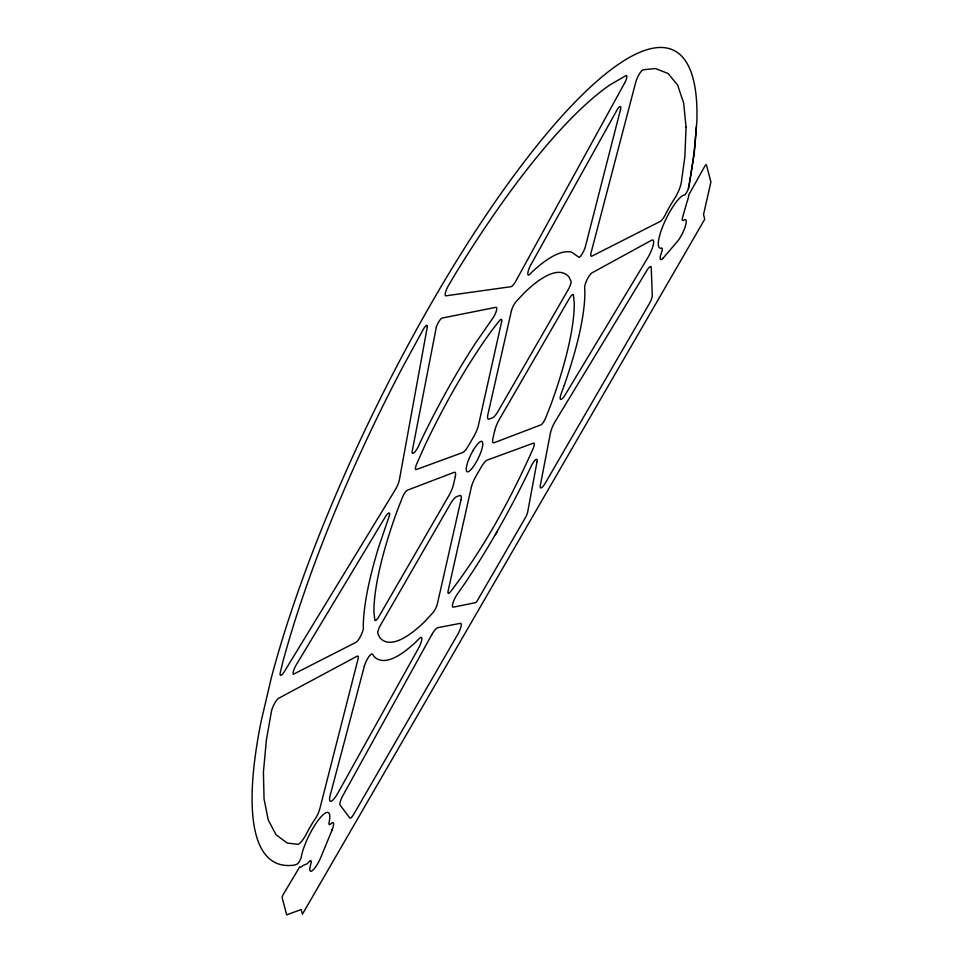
<?xml version="1.0" encoding="UTF-8"?>
<svg xmlns="http://www.w3.org/2000/svg" width="963" height="963" viewBox="0 0 963 963"><rect width="100%" height="100%" fill="white"/><g stroke="black" fill="none" stroke-linecap="round" stroke-linejoin="round"><path stroke-width="1.44" d="M696.405 126.695L695.045 142.885A615.297 149.819 -63.9 0 1 693.035 160.002L692.216 165.913A615.297 149.819 -63.9 0 1 689.352 184.198L688.28 188.989A5.646 1.372 -63.9 0 1 684.705 195.044L683.826 195.044A29.54 7.186 -63.9 0 0 663.338 224.981A29.54 7.186 -63.9 0 0 661.786 247.997A7.259 1.77 -63.9 0 1 661.388 252.896A10.003 2.432 -63.9 0 0 663.326 257.879M332.355 829.336L320.86 857.263A13.554 3.298 -63.9 0 1 312.036 870.841A13.554 3.298 -63.9 0 1 310.905 863.799A7.475 1.818 -63.9 0 0 309.737 861.066L307.077 863.799L302.767 865.593A12.23 2.973 -63.9 0 1 299.734 866.893L283.351 894.266A2.961 0.722 -63.9 0 0 282.183 897.769L286.661 914.85L301.19 909.529L302.418 914.212L704.747 219.215L703.52 214.532L710.911 182.007L706.433 164.926A2.961 0.722 -63.9 0 0 704.723 166.37L688.677 195.044A12.23 2.973 -63.9 0 1 687.064 201.761L682.815 216.615A7.475 1.818 -63.9 0 0 683.357 220.431A13.554 3.298 -63.9 0 1 685.475 225.775A13.554 3.298 -63.9 0 1 677.254 241.629L662.845 258.457M688.437 188.543L694.299 153.31L696.923 120.098A452.345 110.143 -63.9 0 0 523.342 163A452.345 110.143 -63.9 0 0 271.145 678.53L261.105 721.468A452.345 110.143 -63.9 0 0 294.666 865.027L297.338 864.004A5.646 1.372 -63.9 0 0 301.238 857.443L301.563 855.361A29.54 7.186 -63.9 0 1 320.077 817.924A29.54 7.186 -63.9 0 1 328.985 822.884A7.259 1.77 -63.9 0 0 330.899 823.786A10.003 2.432 -63.9 0 1 331.958 830.275M495.271 535.031L497.402 531.323M686.065 127.044L684.874 156.668L681.359 182.151A14.638 3.563 -63.9 0 1 674.136 199.257A39.11 9.522 -63.9 0 0 665.409 214.605A9.75 2.371 -63.9 0 1 660.245 221.418L592.04 256.086A9.149 2.227 -63.9 0 1 591.258 256.194L591.065 256.074A9.149 2.227 -63.9 0 1 591.138 252.462L635.785 82.048A8.799 2.143 -63.9 0 1 639.324 74.031A8.799 2.143 -63.9 0 1 643.296 69.769L655.418 68.529L668.19 73.549L677.651 85.129L683.646 103.065L686.065 127.044M266.414 739.837L263.417 772.097L264.043 798.953L268.256 819.946L276.008 834.728L287.155 843.046L297.675 844.286A14.638 3.563 -63.9 0 0 306.571 833.549A39.11 9.522 -63.9 0 1 315.395 818.574A9.75 2.371 -63.9 0 0 319.8 808.86L358.32 657.934A9.149 2.227 -63.9 0 0 357.02 656.248L278.68 698.271A8.799 2.143 -63.9 0 0 274.455 703.664A8.799 2.143 -63.9 0 0 271.422 711.501L266.414 739.837M427.259 327.191L399.368 479.899A9.642 2.347 -63.9 0 1 395.251 489.806L284.446 671.452A8.125 1.974 -63.9 0 1 280.329 672.343L282.966 661.425A429.558 104.594 -63.9 0 1 402.137 368.131L423.226 329.466A6.548 1.601 -63.9 0 1 426.38 325.41A6.548 1.601 -63.9 0 1 427.259 327.191M537.041 461.626L527.676 512.063A5.646 1.372 -63.9 0 1 525.497 517.444L477.359 600.599A3.647 0.891 -63.9 0 1 475.602 602.633L453.284 607.159A8.643 2.107 -63.9 0 1 452.983 602.91A8.643 2.107 -63.9 0 1 457.16 594.364L462.818 586.323A246.01 59.899 -63.9 0 0 525.473 478.081L531.42 465.779A7.957 1.938 -63.9 0 1 535.681 459.628A7.957 1.938 -63.9 0 1 537.041 461.626M550.463 432.917L540.339 485.304A8.823 2.155 -63.9 0 0 545.311 483.101L649.351 303.646A7.271 1.77 -63.9 0 0 652.276 295.497L651.229 267.485A7.8 1.902 -63.9 0 0 646.98 270.314L555.338 421.252A11.568 2.817 -63.9 0 0 550.463 432.917M436.371 326.878L412.092 451.731A9.161 2.227 -63.9 0 0 418.255 446.724L420.35 442.053A226.173 55.072 -63.9 0 1 476.228 342.034L493.935 316.598A7.8 1.902 -63.9 0 0 496.053 307.293L442.113 318.067A7.319 1.782 -63.9 0 0 436.371 326.878M501.615 321.75L478.31 425.899A12.447 3.033 -63.9 0 1 473.796 436.504L468.608 445.472A12.916 3.142 -63.9 0 1 462.613 452.574L416.221 469.583A6.885 1.673 -63.9 0 1 416.835 463.636L424.334 446.76A205.071 49.932 -63.9 0 1 492.213 329.924L499.255 320.944A6.946 1.685 -63.9 0 1 501.615 321.75M471.437 486.784L448.12 590.933A6.946 1.685 -63.9 0 0 450.491 591.739C484.052 548.079 510.534 499.267 532.912 449.059A6.885 1.673 -63.9 0 0 533.526 443.112L487.134 460.121A12.916 3.142 -63.9 0 0 481.139 467.224L475.951 476.191A12.447 3.033 -63.9 0 0 471.437 486.784M455.294 476.625L453.549 484.341A12.916 3.142 -63.9 0 1 448.722 495.909L378.772 616.765A6.885 1.673 -63.9 0 1 374.776 619.883L373.921 611.986A205.071 49.932 -63.9 0 1 397.165 510.847L402.281 497.763A6.946 1.685 -63.9 0 1 407.289 490.227L454.404 472.243A12.447 3.033 -63.9 0 1 455.294 476.625M460.94 500.002L437.383 603.849A6.885 1.673 -63.9 0 1 432.76 612.913L424.418 621.893A205.071 49.932 -63.9 0 1 379.783 637.59L377.857 633.485A6.946 1.685 -63.9 0 1 380.505 625.143L450.925 503.011A12.447 3.033 -63.9 0 1 456.33 496.788L459.772 495.536A12.916 3.142 -63.9 0 1 460.94 500.002M511.425 310.784L487.868 414.632A12.916 3.142 -63.9 0 0 489.035 419.11L492.478 417.846A12.447 3.033 -63.9 0 0 497.883 411.634L568.302 289.502A6.946 1.685 -63.9 0 0 570.951 281.148L569.025 277.043A205.071 49.932 -63.9 0 0 524.39 292.74L516.036 301.72A6.885 1.673 -63.9 0 0 511.425 310.784M494.669 430.762L492.912 438.466A12.447 3.033 -63.9 0 0 493.814 442.848L540.917 424.864A6.946 1.685 -63.9 0 0 545.925 417.328L551.041 404.243A205.071 49.932 -63.9 0 0 574.285 303.104L573.43 295.208A6.885 1.673 -63.9 0 0 569.434 298.325L499.484 419.182A12.916 3.142 -63.9 0 0 494.669 430.762M620.533 109.421L585.396 246.588A7.8 1.902 -63.9 0 1 579.124 257.422L571.841 252.234A226.173 55.072 -63.9 0 0 531.769 272.264L529.481 274.66A9.161 2.227 -63.9 0 1 530.24 265.896L617.692 108.795A7.319 1.782 -63.9 0 1 620.533 109.421M364.339 666.179L330.128 795.643A13.711 3.334 -63.9 0 0 331.128 801.264A13.711 3.334 -63.9 0 0 337.953 792.946L418.532 648.171A9.076 2.215 -63.9 0 0 421.854 639.263A9.076 2.215 -63.9 0 0 419.555 638.288L415.535 642.273A201.917 49.161 -63.9 0 1 374.029 656.429L372.416 654.13A8.836 2.155 -63.9 0 0 368.504 657.187A8.836 2.155 -63.9 0 0 364.339 666.179M389.485 515.374L379.025 545.985A226.173 55.072 -63.9 0 0 363.256 625.986L363.436 628.249A9.161 2.227 -63.9 0 1 356.527 642.032L293.354 674.269A7.319 1.782 -63.9 0 1 296.243 664.843L385.32 516.89A7.8 1.902 -63.9 0 1 389.485 515.374M564.149 385.549L561.2 393.626A9.076 2.215 -63.9 0 0 560.683 399.44A9.076 2.215 -63.9 0 0 565.149 394.89L647.75 257.819A13.711 3.334 -63.9 0 0 653.311 244.698A13.711 3.334 -63.9 0 0 651.662 240.208L592.04 272.83A8.836 2.155 -63.9 0 0 587.225 279.366A8.836 2.155 -63.9 0 0 584.649 287.516L584.878 292.222A201.917 49.161 -63.9 0 1 564.149 385.549M624.53 83.239L516.096 280.606A9.642 2.347 -63.9 0 1 510.968 286.697L445.893 295.822A8.125 1.974 -63.9 0 1 448.529 285.445L455.752 273.227A429.558 104.594 -63.9 0 1 610 84.828L625.89 75.68A6.548 1.601 -63.9 0 1 626.781 77.437A6.548 1.601 -63.9 0 1 624.53 83.239M431.665 634.882L342.684 795.968A7.8 1.902 -63.9 0 0 340.059 804.996L349.786 818.008A7.271 1.77 -63.9 0 0 353.83 814.144L457.774 634.34A8.823 2.155 -63.9 0 0 460.434 623.326L437.708 627.683A11.568 2.817 -63.9 0 0 431.665 634.882M472.965 450.744L471.918 452.634A16.877 4.105 -63.9 0 0 466.212 469.8L466.622 471.328A16.877 4.105 -63.9 0 0 474.964 464.226L477.094 460.555A16.877 4.105 -63.9 0 0 482.8 443.377L482.391 441.848A16.877 4.105 -63.9 0 0 472.965 450.744"/></g></svg>
